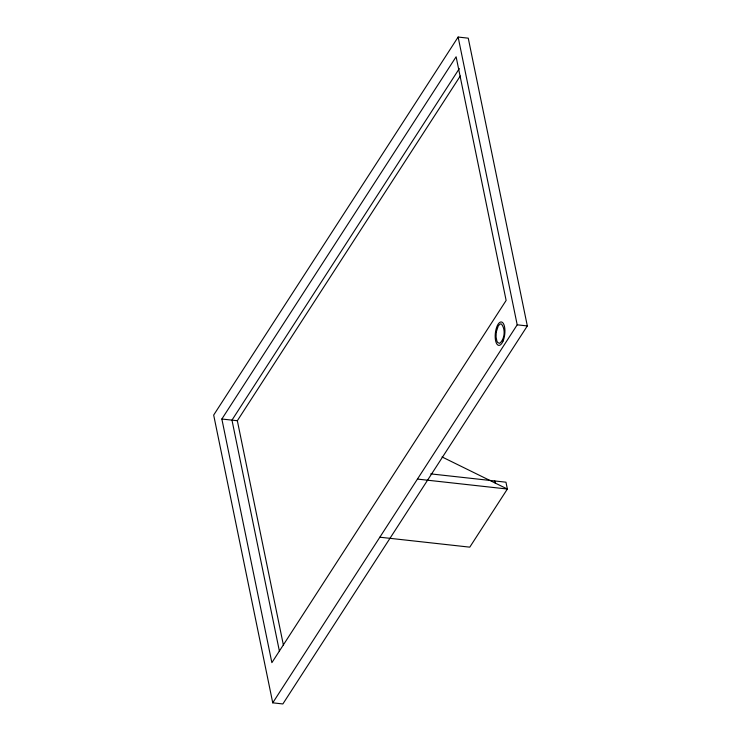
<?xml version="1.0" encoding="UTF-8"?>
<svg xmlns="http://www.w3.org/2000/svg" width="741" height="741" viewBox="0 0 741 741"><rect width="100%" height="100%" fill="white"/><g stroke="black" fill="none" stroke-linecap="round" stroke-linejoin="round"><path stroke-width="1.11" d="M458.133 37.05L213.677 415.062L272.744 702.829L282.867 703.95L527.323 325.938L468.256 38.171L458.133 37.05L517.199 324.817L272.744 702.829M221.855 419.017L456.113 56.779L506.131 300.438L271.873 662.667L221.855 419.017L237.342 420.721L460.291 75.98M459.327 68.589L231.979 420.128L279.44 651.32M517.199 324.817L527.323 325.938M430.716 473.879L505.964 482.196L507.372 489.032L469.775 547.154L379.846 537.206M417.442 479.084L507.372 489.032L442.044 456.947M494.803 480.965L495.229 483.067M237.342 420.721L283.405 645.115M496.266 331.968L496.062 337.007L496.915 341.147L497.674 342.518L499.61 343.389C504.816 339.221 505.714 329.087 501.407 324.012L500.397 323.91L498.36 325.651L496.266 331.968M503.093 340.999A11.782 4.733 -83.7 0 0 501.852 322.076A11.782 4.733 -83.7 0 0 495.229 337.905A11.782 4.733 -83.7 0 0 503.093 340.999"/></g></svg>
